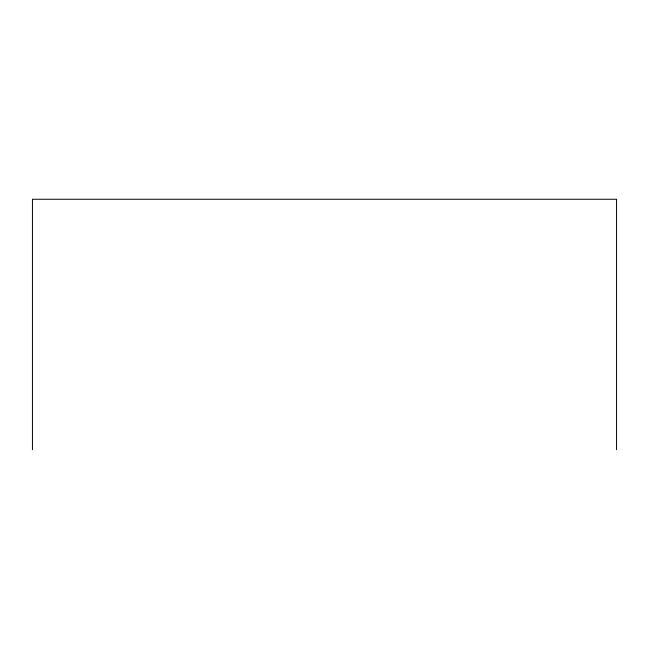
<?xml version="1.0" encoding="UTF-8"?>
<svg xmlns="http://www.w3.org/2000/svg" width="649" height="649" viewBox="0 0 649 649"><rect width="100%" height="100%" fill="white"/><g stroke="black" fill="none" stroke-linecap="round" stroke-linejoin="round"><path stroke-width="0.97" d="M616.55 449.741L616.55 199.259L32.45 199.259L32.45 449.741"/></g></svg>
